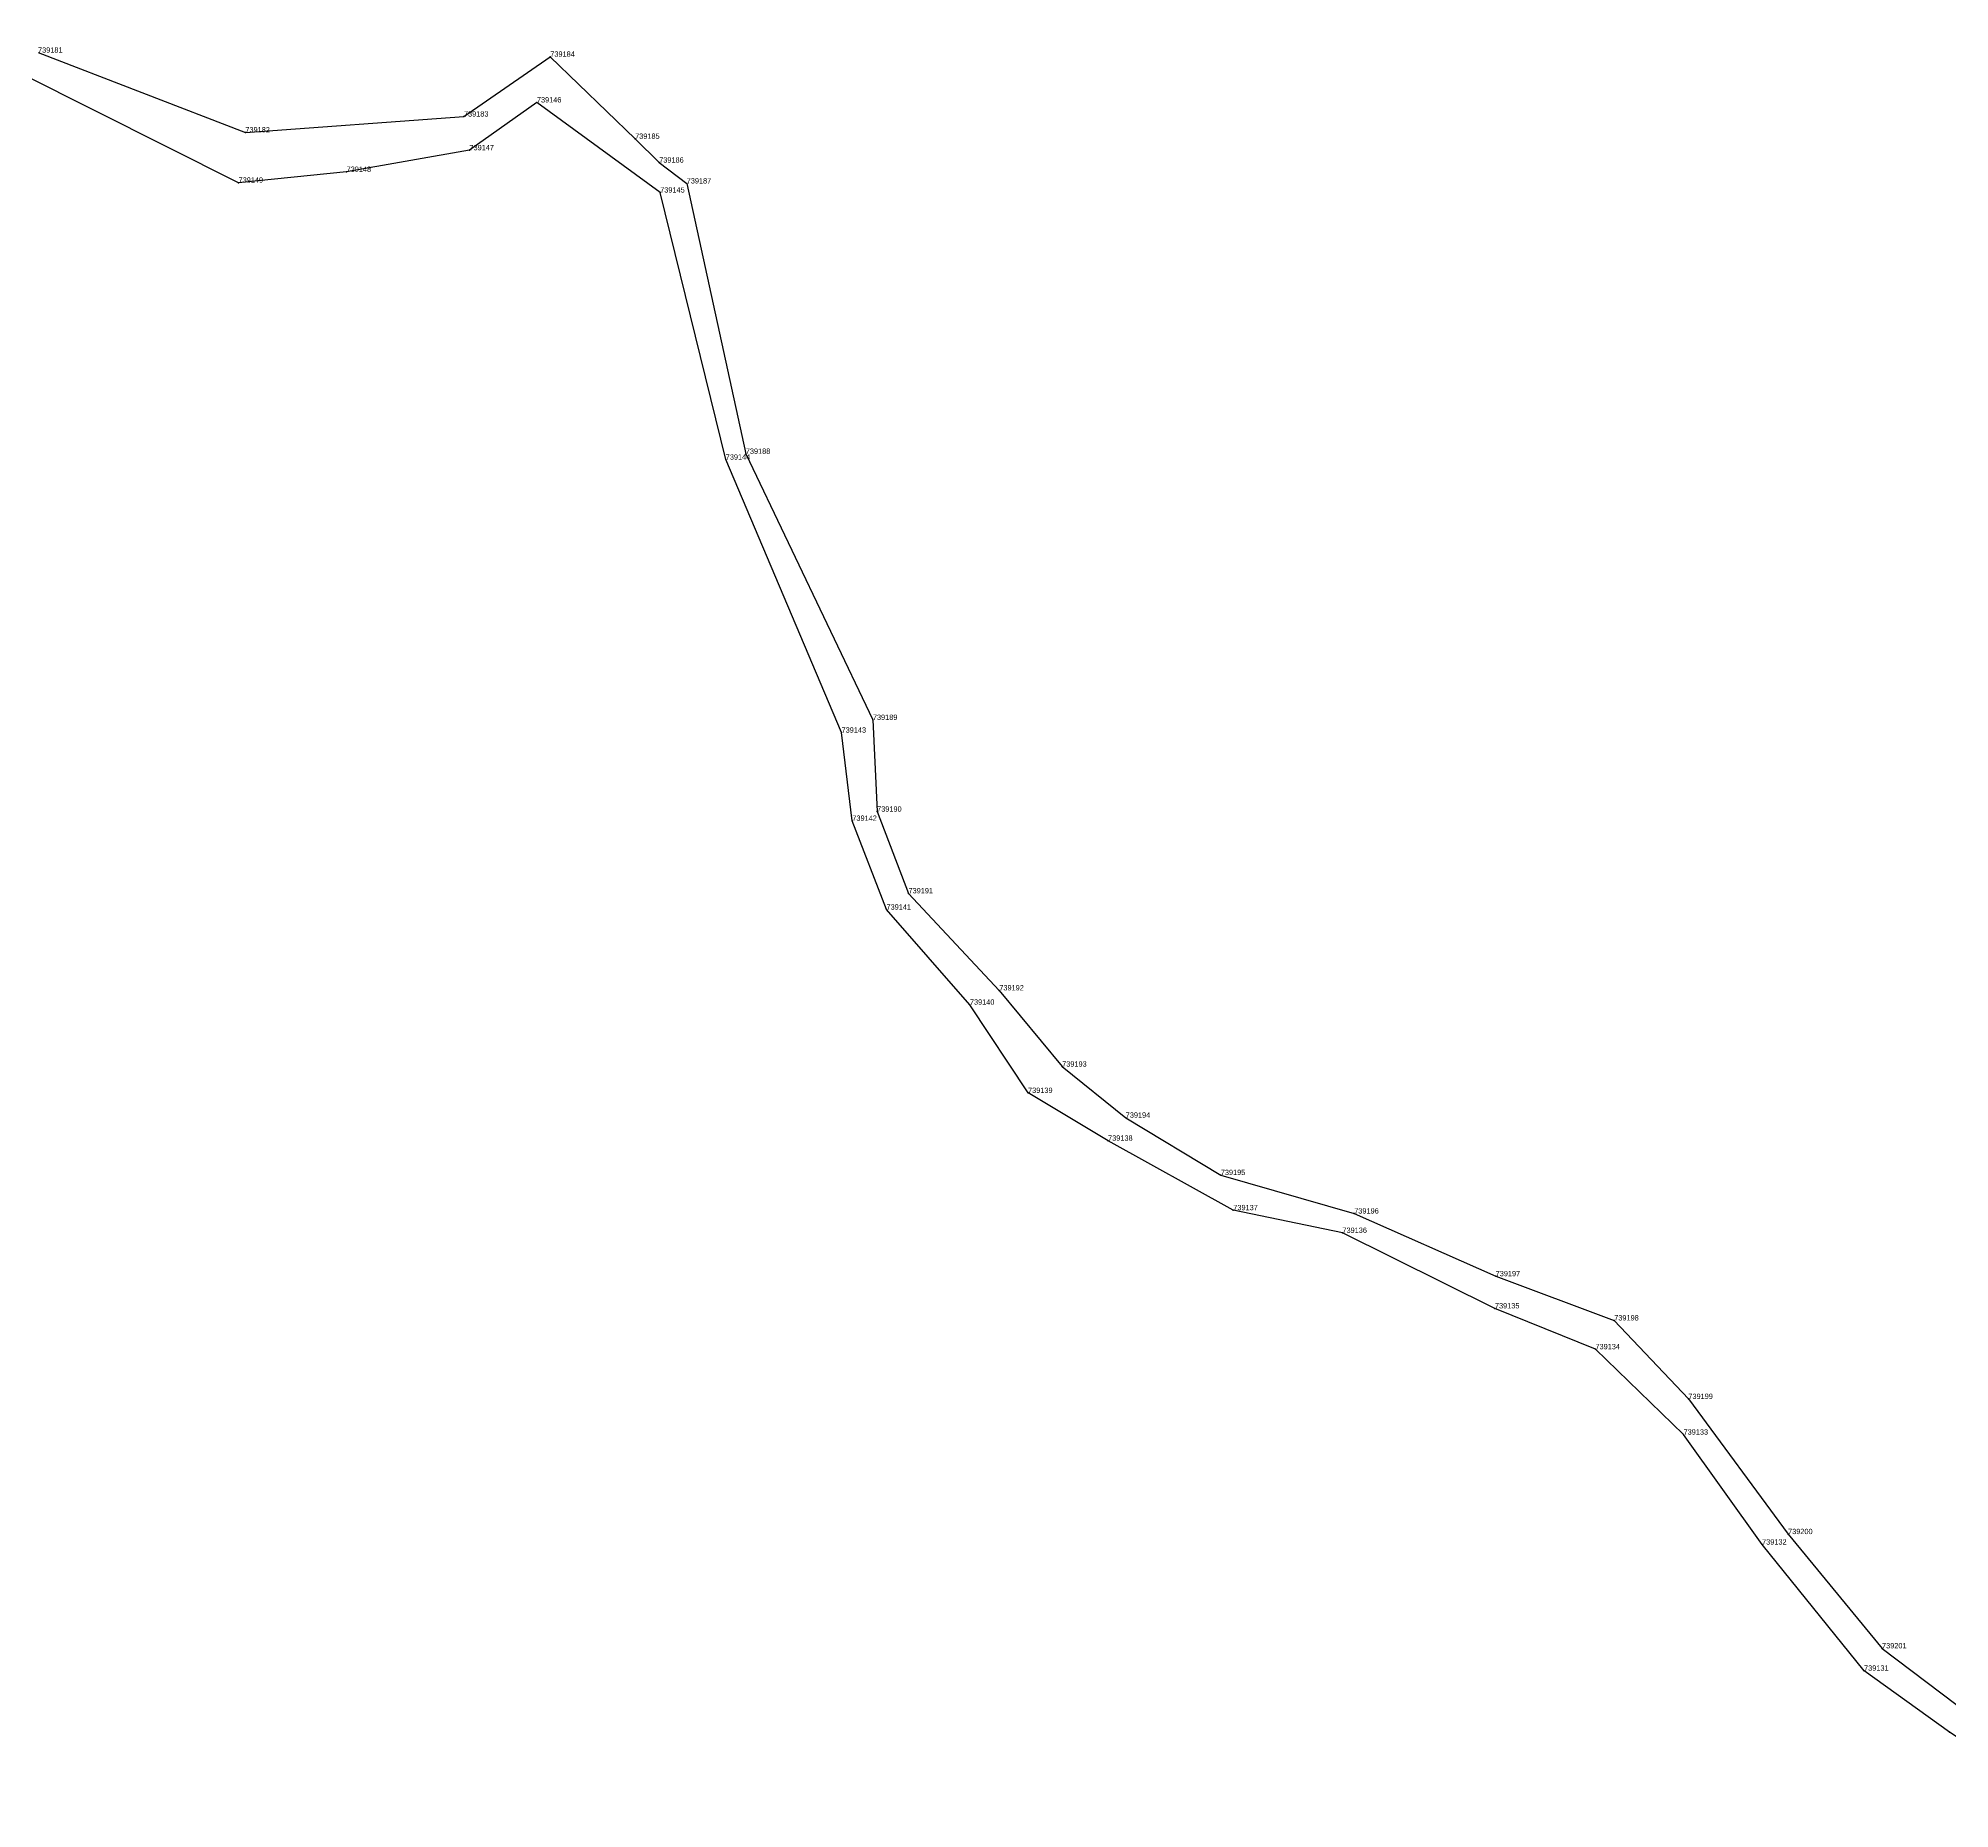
# Model space of a CAD drawing. Extents: x 7500826 to 7501973, y 4691546 to 4692070.
# Drawn here: x 7501111.5 to 7501399, y 4691616.7 to 4691883 of the extents above; entities that cross this region are included whole.
import ezdxf

# ---------------------------------------------------------------- set-up
doc = ezdxf.new("R2010")
doc.units = 0

msp = doc.modelspace()

# ---------------------------------------------------------------- linework, layer by layer
at = {"layer": 'Parcela Baze'}
for points in [[(7501416.681, 4691616.735), (7501398.941, 4691628.234), (7501386.081, 4691637.504), (7501370.741, 4691656.474), (7501358.931, 4691673.013), (7501345.681, 4691685.853), (7501330.561, 4691691.993), (7501307.622, 4691703.352), (7501291.212, 4691706.762), (7501272.382, 4691717.222), (7501260.342, 4691724.402), (7501251.602, 4691737.672), (7501239.052, 4691751.972), (7501233.913, 4691765.332), (7501232.293, 4691778.592), (7501214.874, 4691819.661), (7501205.015, 4691859.831), (7501186.476, 4691873.381), (7501176.326, 4691866.191), (7501157.855, 4691862.942), (7501141.605, 4691861.312), (7501098.206, 4691883.042)], [(7501111.446, 4691880.872), (7501142.626, 4691868.882), (7501175.506, 4691871.261), (7501188.486, 4691880.261), (7501201.246, 4691867.911), (7501204.865, 4691864.331), (7501209.005, 4691861.191), (7501217.894, 4691820.531), (7501237.003, 4691780.511), (7501237.643, 4691766.712), (7501242.363, 4691754.422), (7501256.022, 4691739.822), (7501265.472, 4691728.362), (7501275.032, 4691720.682), (7501289.332, 4691712.052), (7501309.402, 4691706.262), (7501330.672, 4691696.832), (7501348.501, 4691690.182), (7501359.651, 4691678.373), (7501374.651, 4691658.044), (7501388.781, 4691640.864), (7501402.151, 4691630.764)]]:
    msp.add_lwpolyline(points, dxfattribs=at)
at = {"layer": 'Pikat'}
for p in [(7501188.486, 4691880.261), (7501186.476, 4691873.381), (7501175.506, 4691871.261), (7501142.626, 4691868.882), (7501201.246, 4691867.911), (7501176.326, 4691866.191), (7501204.865, 4691864.331), (7501141.605, 4691861.312), (7501157.855, 4691862.942), (7501209.005, 4691861.191), (7501205.015, 4691859.831), (7501214.874, 4691819.661), (7501217.894, 4691820.531), (7501237.003, 4691780.511), (7501232.293, 4691778.592), (7501237.643, 4691766.712), (7501233.913, 4691765.332), (7501239.052, 4691751.972), (7501242.363, 4691754.422), (7501251.602, 4691737.672), (7501256.022, 4691739.822), (7501265.472, 4691728.362), (7501260.342, 4691724.402), (7501275.032, 4691720.682), (7501272.382, 4691717.222), (7501289.332, 4691712.052), (7501291.212, 4691706.762), (7501309.402, 4691706.262), (7501307.622, 4691703.352), (7501330.672, 4691696.832), (7501330.561, 4691691.993), (7501348.501, 4691690.182), (7501345.681, 4691685.853), (7501359.651, 4691678.373), (7501358.931, 4691673.013), (7501374.651, 4691658.044), (7501370.741, 4691656.474), (7501388.781, 4691640.864), (7501386.081, 4691637.504), (7501398.941, 4691628.234)]:
    msp.add_point(p, dxfattribs=at)

# ---------------------------------------------------------------- texts
at = {"layer": 'Nr e Pikave Gjeodezike te Parceles Baze'}
for s, p in [('739181', (7501111.446, 4691880.872)), ('739184', (7501188.486, 4691880.261)), ('739146', (7501186.476, 4691873.381)), ('739182', (7501142.626, 4691868.882)), ('739183', (7501175.506, 4691871.261)), ('739147', (7501176.326, 4691866.191)), ('739185', (7501201.246, 4691867.911)), ('739186', (7501204.865, 4691864.331)), ('739149', (7501141.605, 4691861.312)), ('739148', (7501157.855, 4691862.942)), ('739187', (7501209.005, 4691861.191)), ('739145', (7501205.015, 4691859.831)), ('739188', (7501217.894, 4691820.531)), ('739144', (7501214.874, 4691819.661)), ('739189', (7501237.003, 4691780.511)), ('739143', (7501232.293, 4691778.592)), ('739142', (7501233.913, 4691765.332)), ('739190', (7501237.643, 4691766.712)), ('739191', (7501242.363, 4691754.422)), ('739141', (7501239.052, 4691751.972)), ('739192', (7501256.022, 4691739.822)), ('739140', (7501251.602, 4691737.672)), ('739193', (7501265.472, 4691728.362)), ('739139', (7501260.342, 4691724.402)), ('739194', (7501275.032, 4691720.682)), ('739138', (7501272.382, 4691717.222)), ('739195', (7501289.332, 4691712.052)), ('739137', (7501291.212, 4691706.762)), ('739196', (7501309.402, 4691706.262)), ('739136', (7501307.622, 4691703.352)), ('739197', (7501330.672, 4691696.832)), ('739135', (7501330.561, 4691691.993)), ('739198', (7501348.501, 4691690.182)), ('739134', (7501345.681, 4691685.853)), ('739199', (7501359.651, 4691678.373)), ('739133', (7501358.931, 4691673.013)), ('739132', (7501370.741, 4691656.474)), ('739200', (7501374.651, 4691658.044)), ('739201', (7501388.781, 4691640.864)), ('739131', (7501386.081, 4691637.504))]:
    msp.add_text(s, height=0.8, dxfattribs=at).set_placement(p)

doc.saveas('drawing.dxf')
